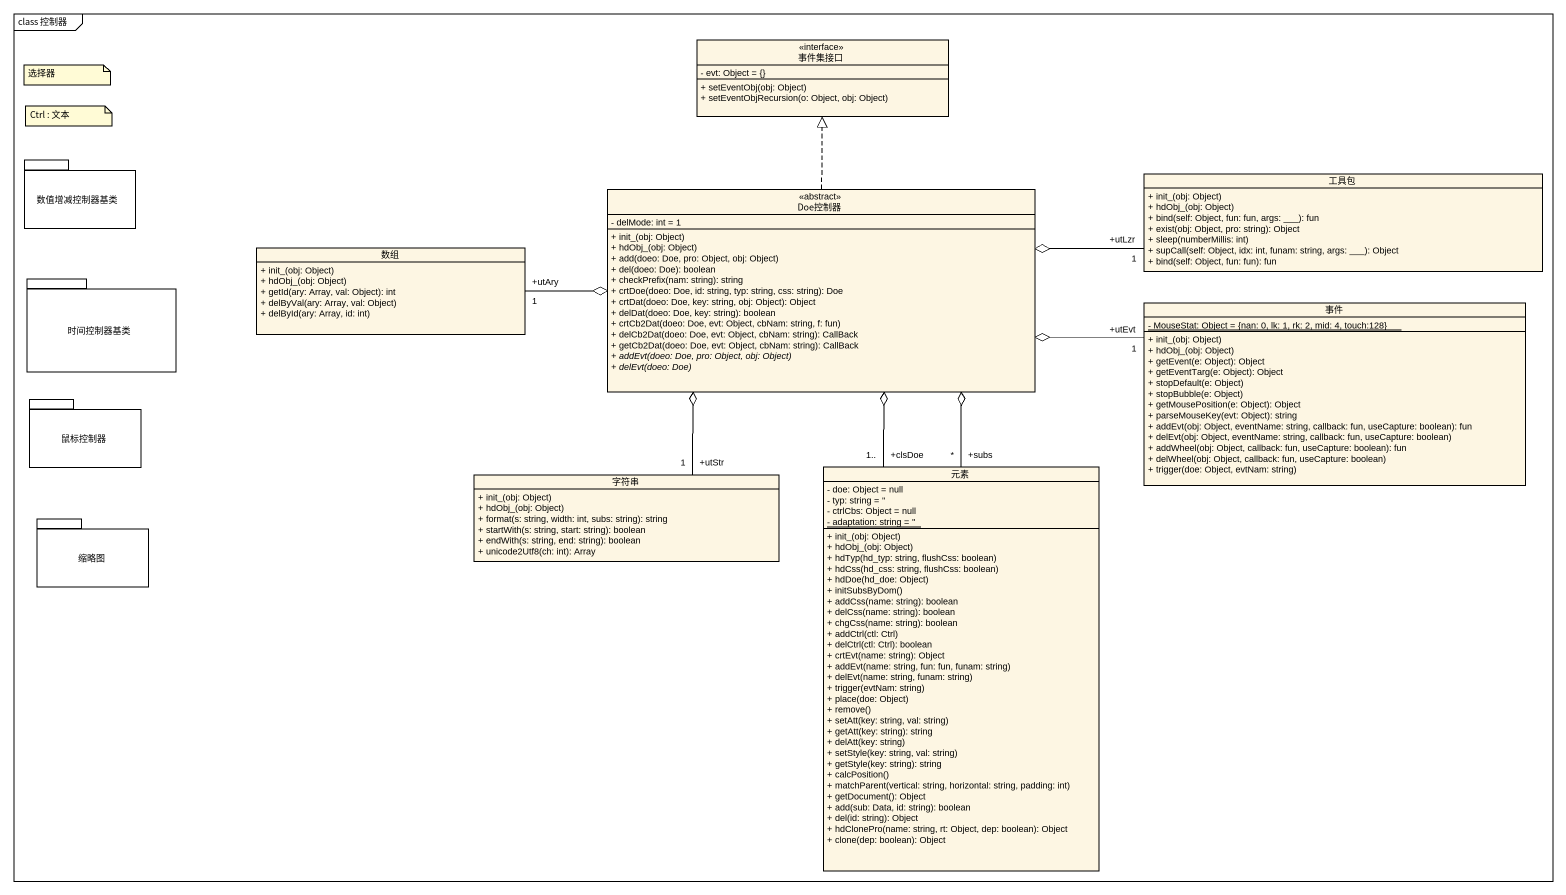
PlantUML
@startuml
mainframe class 控制器
hide circle
hide empty members
skinparam classAttributeIconSize 0
interface 事件集接口 {
  - evt: Object = {}
  + setEventObj(obj: Object)
  + setEventObjRecursion(o: Object, obj: Object)
}
package 数值增减控制器基类 {
}
class 工具包 {
  + init_(obj: Object)
  + hdObj_(obj: Object)
  + bind(self: Object, fun: fun, args: ___): fun
  + exist(obj: Object, pro: string): Object
  + sleep(numberMillis: int)
  + supCall(self: Object, idx: int, funam: string, args: ___): Object
  + bind(self: Object, fun: fun): fun
}
class Doe控制器 <<abstract>> {
  - delMode: int = 1
  + init_(obj: Object)
  + hdObj_(obj: Object)
  + add(doeo: Doe, pro: Object, obj: Object)
  + del(doeo: Doe): boolean
  + checkPrefix(nam: string): string
  + crtDoe(doeo: Doe, id: string, typ: string, css: string): Doe
  + crtDat(doeo: Doe, key: string, obj: Object): Object
  + delDat(doeo: Doe, key: string): boolean
  + crtCb2Dat(doeo: Doe, evt: Object, cbNam: string, f: fun)
  + delCb2Dat(doeo: Doe, evt: Object, cbNam: string): CallBack
  + getCb2Dat(doeo: Doe, evt: Object, cbNam: string): CallBack
  {abstract} + addEvt(doeo: Doe, pro: Object, obj: Object)
  {abstract} + delEvt(doeo: Doe)
}
class 数组 {
  + init_(obj: Object)
  + hdObj_(obj: Object)
  + getId(ary: Array, val: Object): int
  + delByVal(ary: Array, val: Object)
  + delById(ary: Array, id: int)
}
package 时间控制器基类 {
}
class 事件 {
  {static} - MouseStat: Object = {nan: 0, lk: 1, rk: 2, mid: 4, touch:128}
  + init_(obj: Object)
  + hdObj_(obj: Object)
  + getEvent(e: Object): Object
  + getEventTarg(e: Object): Object
  + stopDefault(e: Object)
  + stopBubble(e: Object)
  + getMousePosition(e: Object): Object
  + parseMouseKey(evt: Object): string
  + addEvt(obj: Object, eventName: string, callback: fun, useCapture: boolean): fun
  + delEvt(obj: Object, eventName: string, callback: fun, useCapture: boolean)
  + addWheel(obj: Object, callback: fun, useCapture: boolean): fun
  + delWheel(obj: Object, callback: fun, useCapture: boolean)
  + trigger(doe: Object, evtNam: string)
}
package 鼠标控制器 {
}
class 字符串 {
  + init_(obj: Object)
  + hdObj_(obj: Object)
  + format(s: string, width: int, subs: string): string
  + startWith(s: string, start: string): boolean
  + endWith(s: string, end: string): boolean
  + unicode2Utf8(ch: int): Array
}
class 元素 {
  - doe: Object = null
  - typ: string = ''
  - ctrlCbs: Object = null
  {static} - adaptation: string = ''
  + init_(obj: Object)
  + hdObj_(obj: Object)
  + hdTyp(hd_typ: string, flushCss: boolean)
  + hdCss(hd_css: string, flushCss: boolean)
  + hdDoe(hd_doe: Object)
  + initSubsByDom()
  + addCss(name: string): boolean
  + delCss(name: string): boolean
  + chgCss(name: string): boolean
  + addCtrl(ctl: Ctrl)
  + delCtrl(ctl: Ctrl): boolean
  + crtEvt(name: string): Object
  + addEvt(name: string, fun: fun, funam: string)
  + delEvt(name: string, funam: string)
  + trigger(evtNam: string)
  + place(doe: Object)
  + remove()
  + setAtt(key: string, val: string)
  + getAtt(key: string): string
  + delAtt(key: string)
  + setStyle(key: string, val: string)
  + getStyle(key: string): string
  + calcPosition()
  + matchParent(vertical: string, horizontal: string, padding: int)
  + getDocument(): Object
  + add(sub: Data, id: string): boolean
  + del(id: string): Object
  + hdClonePro(name: string, rt: Object, dep: boolean): Object
  + clone(dep: boolean): Object
}
package 缩略图 {
}
工具包 "+utLzr\n1" -left-o Doe控制器
Doe控制器 .up.|> 事件集接口
数组 "+utAry\n1" -right-o Doe控制器
事件 "+utEvt\n1" -left-o Doe控制器
字符串 "+utStr\n1" -up-o Doe控制器
元素 "+subs\n*" -up-o Doe控制器
元素 "+clsDoe\n1.." -up-o Doe控制器
note as N1
  选择器
end note
note as N2
  Ctrl : 文本
end note
@enduml
